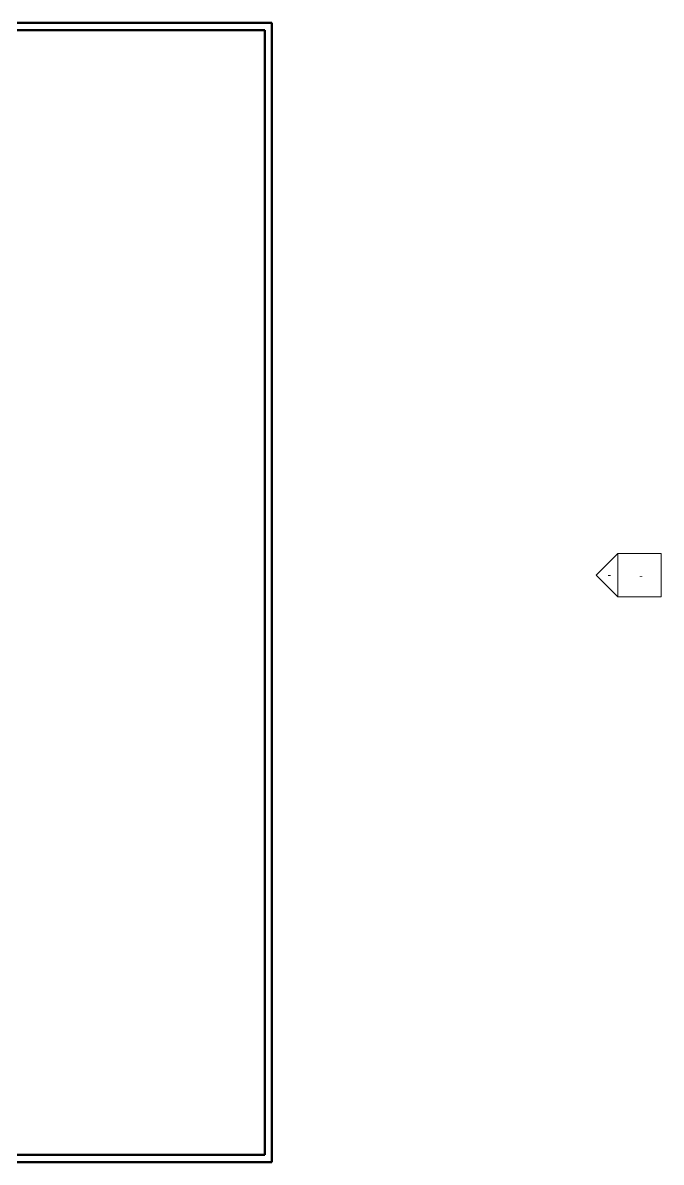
# Model space of a CAD drawing. Header units: inches. Extents: x -1067 to 992, y -835 to 901.
# Drawn here: x 286 to 992, y -571 to 689 of the extents above; entities that cross this region are included whole.
import ezdxf

# ---------------------------------------------------------------- set-up
doc = ezdxf.new("R2010")
doc.units = ezdxf.units.IN
doc.header["$MEASUREMENT"] = 0
doc.layers.add('A-ANNO-SYMB', color=6, linetype='Continuous', lineweight=9)
doc.layers.add('A-WALL', color=2, linetype='Continuous', lineweight=13)

# ---------------------------------------------------------------- blocks, each defined once
blk = doc.blocks.new('Elevation - Detail Number-151647-Second Floor')
at = {"layer": 'A-ANNO-SYMB'}
for p, q in [((-0.25, -0.25), (-0.25, 0.25)), ((-0.25, 0.25), (0.25, 0.25)), ((0.25, 0.25), (0.25, -0.25)), ((0.25, -0.25), (-0.25, -0.25))]:
    blk.add_line(p, q, dxfattribs=at)
blk = doc.blocks.new('Elevation - Detail Number-151370-Second Floor')
at = {"layer": 'A-ANNO-SYMB'}
for p, q in [((0, 0.25), (-0.25, 0)), ((0.25, 0), (0, 0.25)), ((-0.25, 0), (0.25, 0))]:
    blk.add_line(p, q, dxfattribs=at)

msp = doc.modelspace()

# ---------------------------------------------------------------- linework, layer by layer
at = {"layer": 'A-WALL', "lineweight": 50}
for p, q in [((561.3, 688.9), (-218.2, 688.9)), ((-130.6, 680.9), (553.3, 680.9)), ((553.3, 680.9), (553.3, -563.1)), ((561.3, -571.1), (561.3, 688.9)), ((553.3, -563.1), (-694.2, -563.1)), ((-702.2, -571.1), (561.3, -571.1))]:
    msp.add_line(p, q, dxfattribs=at)

# ---------------------------------------------------------------- block references
at = {"layer": 'A-ANNO-SYMB', "xscale": 95.99999999999994, "yscale": 95.99999999999994, "zscale": 95.99999999999994, "rotation": 90}
msp.add_blockref('Elevation - Detail Number-151370-Second Floor', (944, 78), dxfattribs=at)
at = {"layer": 'A-ANNO-SYMB', "xscale": 95.99999999999994, "yscale": 95.99999999999994, "zscale": 95.99999999999994}
msp.add_blockref('Elevation - Detail Number-151647-Second Floor', (968, 78), dxfattribs=at)

# ---------------------------------------------------------------- next in the draw order: texts
at = {"layer": 'A-ANNO-SYMB', "char_height": 8.852, "width": 4.86, "attachment_point": 2, "line_spacing_factor": 0.938532, "bg_fill": 3, "box_fill_scale": 1.25, "bg_fill_color": 0, "bg_fill_transparency": 0}
for insert in [(934.5, 83.2), (969.6, 81.8)]:
    msp.add_mtext('\\fArial|b0|i0|c0|p34|;-', dxfattribs=dict(at, insert=insert))

doc.saveas('drawing.dxf')
